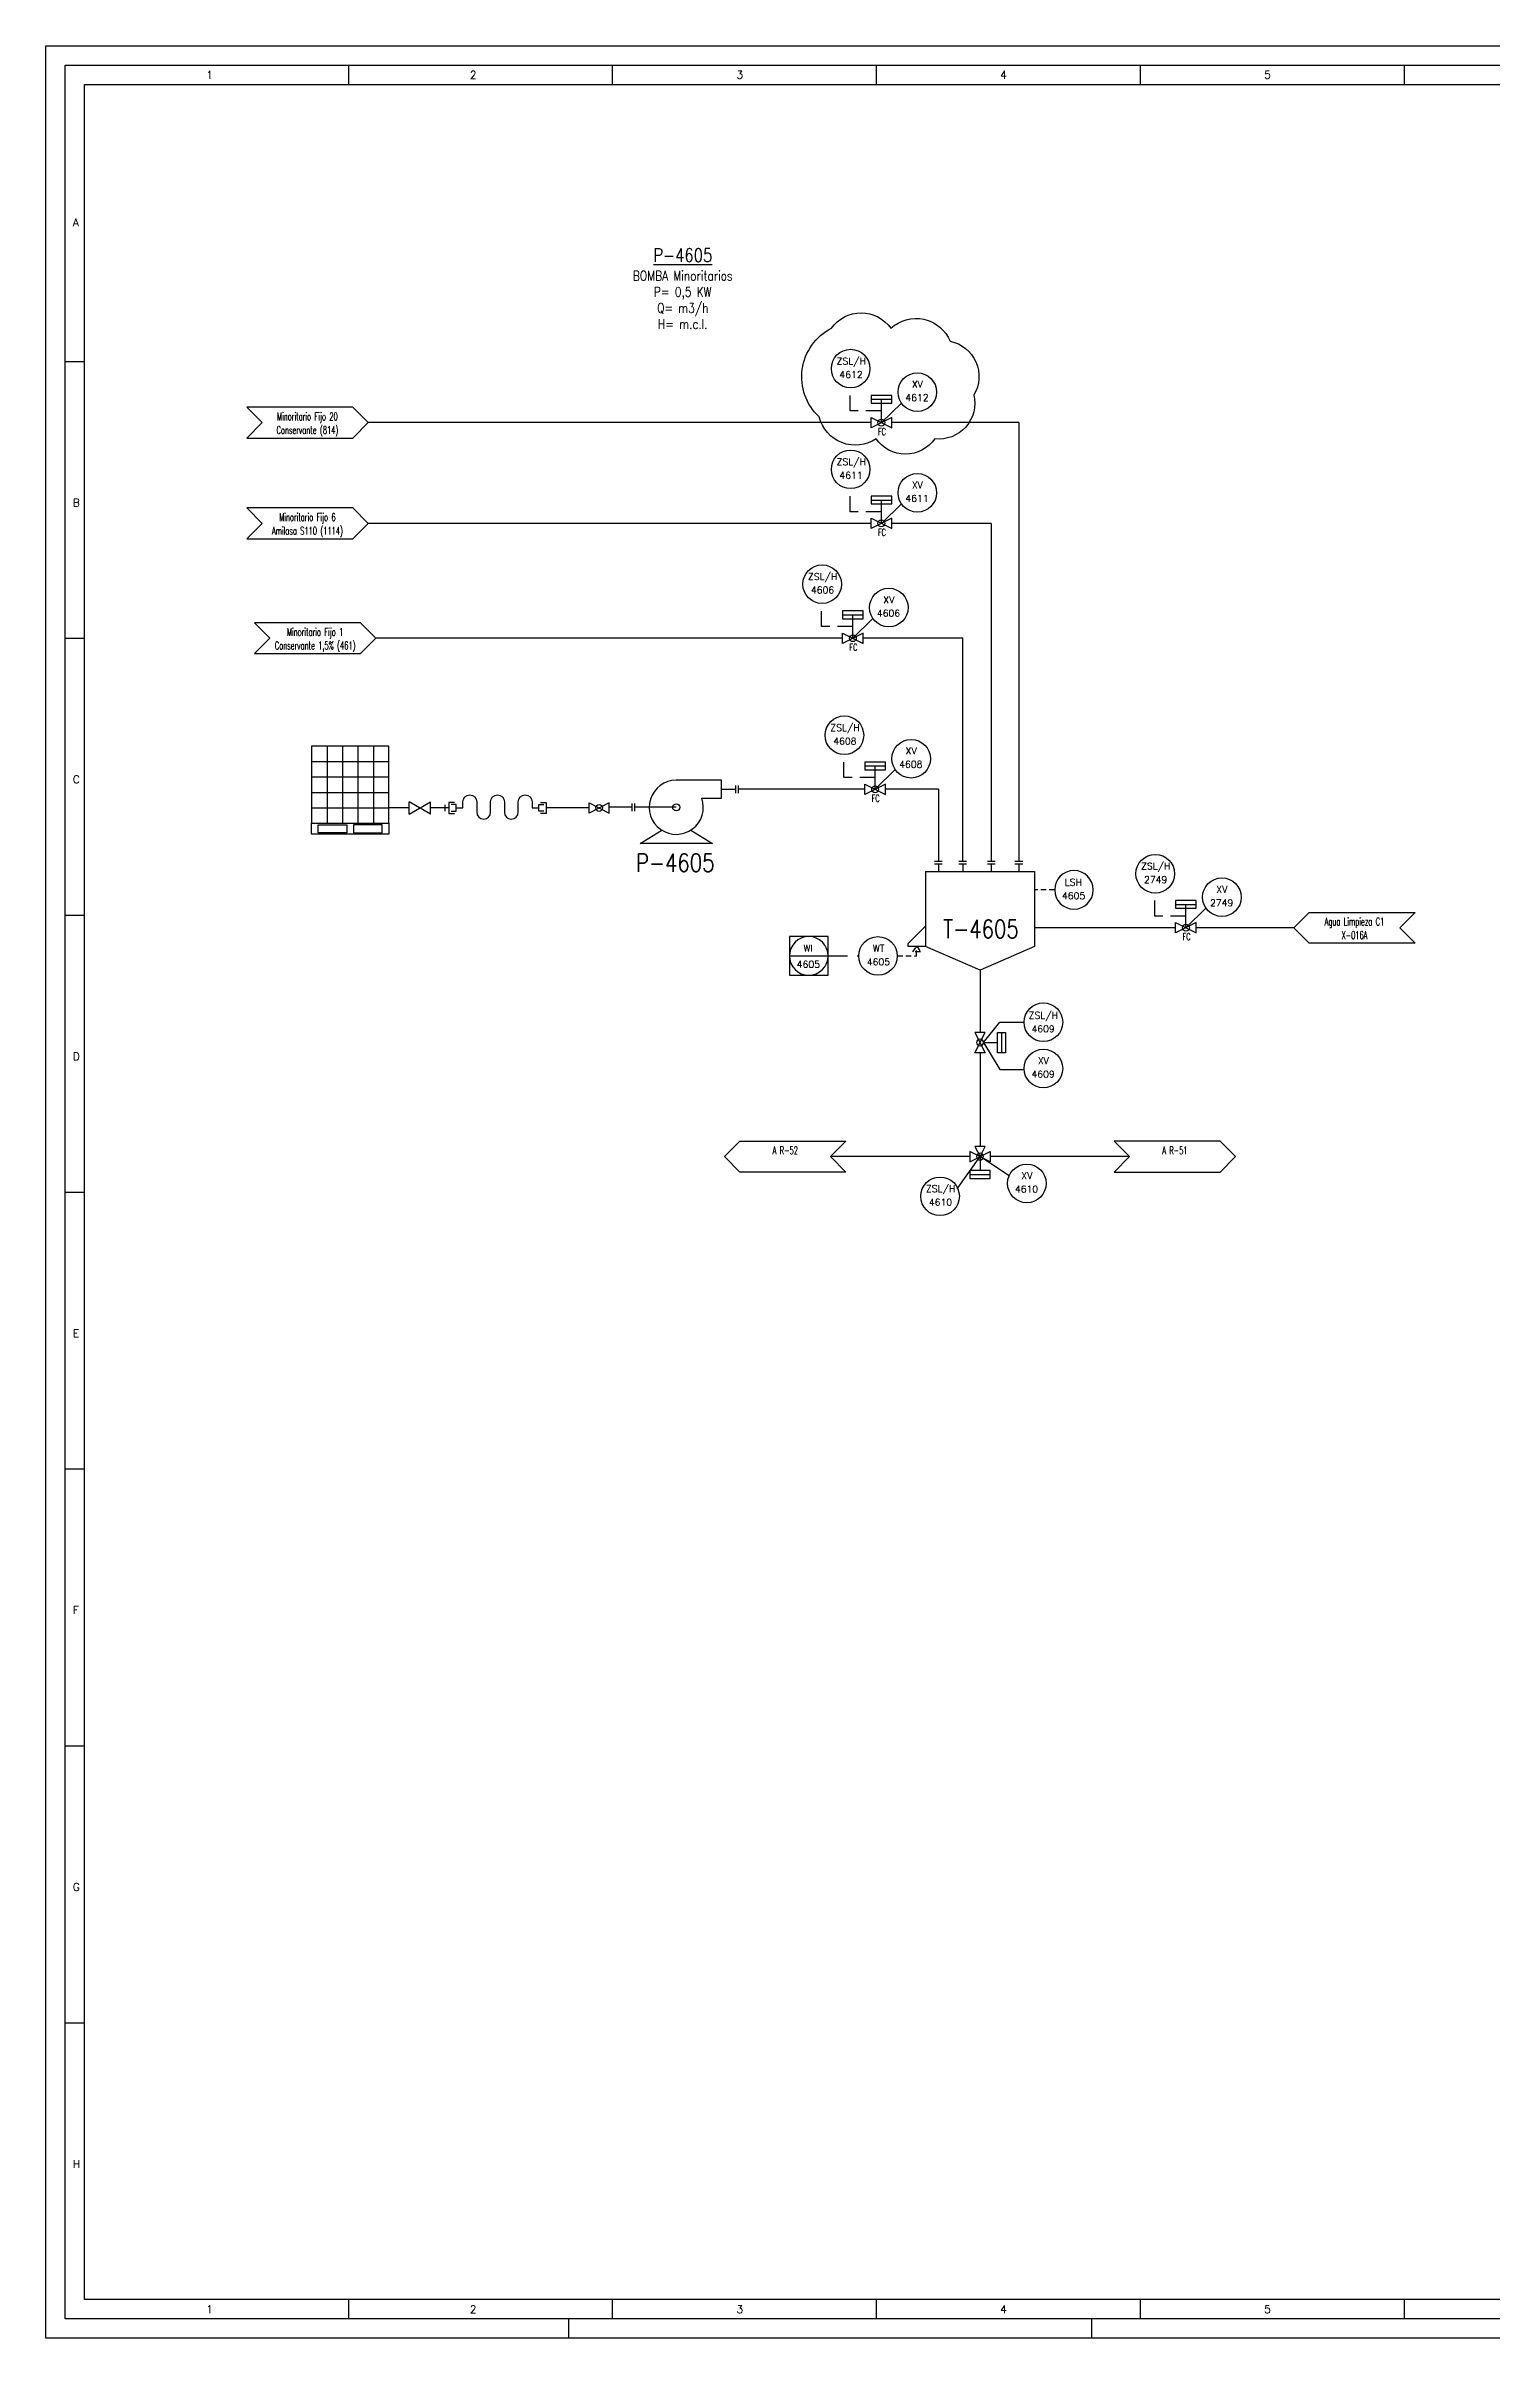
# Model space of a CAD drawing. Header units: millimetres. Extents: x 172 to 1080, y 170 to 466.
# Drawn here: x 172.3 to 359.5, y 169.8 to 466.4 of the extents above; entities that cross this region are included whole.
import ezdxf
from ezdxf.enums import TextEntityAlignment as Align

# ---------------------------------------------------------------- set-up
doc = ezdxf.new("R2010")
doc.units = ezdxf.units.MM
doc.linetypes.add('TRATT2', pattern=[1.1, 0.7, -0.4])
doc.linetypes.add('TRAZOS', pattern=[0.75, 0.5, -0.25])
for name, color, linetype in [('CAJETIN', 1, 'Continuous'), ('CONEXION INTRUMENTOS', 1, 'Continuous'), ('EQUIPOS', 5, 'Continuous'), ('FORMATO', 7, 'Continuous'), ('INSTRUMENTOS', 1, 'Continuous'), ('Señal Electrica', 1, 'TRATT2'), ('TEX', 7, 'Continuous'), ('TEX EQUIPOS', 6, 'Continuous'), ('TUBERIA', 5, 'Continuous'), ('VALVULAS Y ACCESORIOS', 1, 'Continuous')]:
    doc.layers.add(name, color=color, linetype=linetype)
doc.styles.add('PY', font='ROMANS.shx')
doc.styles.add('PY1', font='ROMANS.shx', dxfattribs={"width": 0.8})
doc.styles.add('PY3', font='ROMANS.shx', dxfattribs={"width": 0.6})
doc.linetypes.add('SEÑAL_MECANICA2', pattern='A,4.411183,["o",PY,S=4.130212,R=360,X=0,Y=-1.374288],0.588817,-0.374158,["",PY,S=2,R=360,X=0,Y=-0.688262],-2.183682', length=7.55784)

# ---------------------------------------------------------------- blocks, each defined once
blk = doc.blocks.new('SEÑAL CIR')
at = {"color": 1}
blk.add_circle((0, 5.7), 5.7, dxfattribs=at)
at = {"layer": 'INSTRUMENTOS', "linetype": 'Continuous', "style": 'PY', "flags": 4}
for p in [(0.18, 6.94), (0.13, 2.95)]:
    blk.add_attdef('---', text='', height=2, dxfattribs=at).set_placement(p, align=Align.CENTER)
blk = doc.blocks.new('SEÑAL CIRCU MARCO')
at = {"color": 1, "linetype": 'Continuous', "ltscale": 0.5}
blk.add_line((5.7, 5.7), (-5.7, 5.7), dxfattribs=at)
at = {"color": 1, "flags": 128}
blk.add_lwpolyline([(5.7, 0), (-5.7, 0), (-5.7, 11.4), (5.7, 11.4)], close=True, dxfattribs=at)
at = {"color": 1}
blk.add_circle((0, 5.7), 5.7, dxfattribs=at)
at = {"style": 'PY'}
for tag, p in [('XXX', (0.18, 7.98)), ('YYY', (0.13, 3.24))]:
    blk.add_attdef(tag, text='', height=2, dxfattribs=at).set_placement(p, align=Align.MIDDLE)
blk = doc.blocks.new('VALV GLOB-V')
at = {"layer": 'INSTRUMENTOS', "color": 1, "flags": 128}
blk.add_lwpolyline([(5.7, -1.43), (5.7, 1.43), (0, -1.43), (0, 1.43)], close=True, dxfattribs=at)
at = {"layer": 'INSTRUMENTOS', "color": 1}
blk.add_circle((2.85, 0), 0.95, dxfattribs=at)
at = {"layer": 'INSTRUMENTOS', "color": 7, "linetype": 'SEÑAL_MECANICA2', "style": 'PY'}
blk.add_attdef('REF.', text='', height=2, dxfattribs=at).set_placement((3, -3.37), align=Align.MIDDLE)
blk = doc.blocks.new('BANDERA DE FLUJO')
at = {"layer": 'TEX', "color": 1, "ltscale": 0.1, "flags": 128}
blk.add_lwpolyline([(-4, 4), (-31.46, 4), (-27.46, 0), (-31.46, -4), (-4, -4), (0, 0)], close=True, dxfattribs=at)
at = {"layer": 'TEX', "style": 'PY1', "width": 0.8}
for tag, p in [('ETIQUETA-LINEA-1', (-15.73, 0.61)), ('ETIQUETA-LINEA-2', (-15.73, -2.91))]:
    blk.add_attdef(tag, text='', height=2, dxfattribs=at).set_placement(p, align=Align.CENTER)
blk = doc.blocks.new('BOMBA CENTRIFUGA')
at = {"layer": 'EQUIPOS', "linetype": 'Continuous'}
for p, q in [((11.4, 0), (0.67, 0)), ((23.07, 4.67), (26.8, 4.67))]:
    blk.add_line(p, q, dxfattribs=at)
blk.add_lwpolyline([(23.07, 7), (11.4, 7, 3.146264), (18, 2.33), (23.07, 2.33)], format="xyb", close=True, dxfattribs=at)
blk.add_lwpolyline([(15.18, -5.89), (20.73, -9.33), (2.07, -9.33), (7.62, -5.89)], dxfattribs=at)
blk.add_circle((11.4, 0), 0.933, dxfattribs=at)
at = {"layer": 'VALVULAS Y ACCESORIOS'}
for p, q in [((0, -1), (0, 1)), ((0.67, -1), (0.67, 1)), ((26.8, 3.67), (26.8, 5.67)), ((27.47, 3.67), (27.47, 5.67))]:
    blk.add_line(p, q, dxfattribs=at)
at = {"layer": 'TEX EQUIPOS', "linetype": 'Continuous', "style": 'PY1', "width": 0.8}
blk.add_attdef('REF_EQUIPO', text='', height=3, dxfattribs=at).set_placement((11.4, -12.69), align=Align.MIDDLE_CENTER)
blk = doc.blocks.new('MARCO-A1')
at = {"layer": 'FORMATO', "color": 5}
for p, q in [((78.42, 589), (78.42, 584)), ((146.83, 589), (146.83, 584)), ((215.25, 589), (215.25, 584)), ((283.67, 589), (283.67, 584)), ((352.08, 589), (352.08, 584)), ((5, 512.25), (10, 512.25)), ((5, 440.5), (10, 440.5)), ((5, 368.75), (10, 368.75)), ((5, 297), (10, 297)), ((5, 225.25), (10, 225.25)), ((5, 153.5), (10, 153.5)), ((5, 81.75), (10, 81.75)), ((78.42, 10), (78.42, 5)), ((146.83, 10), (146.83, 5)), ((215.25, 10), (215.25, 5)), ((283.67, 10), (283.67, 5)), ((352.08, 10), (352.08, 5))]:
    blk.add_line(p, q, dxfattribs=at)
at = {"layer": 'FORMATO', "color": 1, "linetype": 'Continuous'}
for p, q in [((135.5, 5), (135.5, 0)), ((271, 5), (271, 0))]:
    blk.add_line(p, q, dxfattribs=at)
at = {"layer": 'FORMATO', "color": 1}
blk.add_lwpolyline([(0, 594), (841, 594), (841, 0), (0, 0)], close=True, dxfattribs=at)
at = {"layer": 'FORMATO', "color": 5}
blk.add_lwpolyline([(5, 589), (836, 589), (836, 5), (5, 5)], close=True, dxfattribs=at)
at = {"layer": 'FORMATO', "color": 8, "linetype": 'Continuous'}
blk.add_lwpolyline([(10, 584), (831, 584), (831, 10), (10, 10)], close=True, dxfattribs=at)
at = {"layer": 'FORMATO', "color": 1, "style": 'PY'}
for s, p in [('1', (41.52, 585.5)), ('2', (109.93, 585.5)), ('3', (178.99, 585.5)), ('4', (247.4, 585.5)), ('5', (315.82, 585.5)), ('A', (7, 547.25)), ('B', (7, 474.67)), ('C', (7, 402.92)), ('D', (7, 331.17)), ('E', (7, 259.42)), ('F', (7, 187.67)), ('G', (7, 115.92)), ('H', (7, 44.17)), ('1', (41.52, 6.5)), ('2', (109.93, 6.5)), ('3', (178.99, 6.5)), ('4', (247.4, 6.5)), ('5', (315.82, 6.5))]:
    blk.add_text(s, height=2, dxfattribs=at).set_placement(p)

msp = doc.modelspace()

# ---------------------------------------------------------------- linework, layer by layer
at = {"color": 1}
for p, q in [((280.44, 417.67), (283.03, 420.21)), ((280.44, 404.64), (283.03, 407.18)), ((276.75, 389.78), (279.34, 392.33)), ((279.64, 370.23), (282.22, 372.77)), ((222.05, 367.02), (219.29, 368.61)), ((219.29, 367.02), (222.05, 368.61)), ((219.29, 367.02), (219.29, 368.61)), ((222.05, 367.02), (222.05, 368.61)), ((223.97, 367.39), (223.97, 368.23)), ((219.29, 367.82), (216.66, 367.82)), ((224.43, 367.81), (222.05, 367.81)), ((242.59, 367.81), (237.06, 367.81)), ((319.87, 352.3), (322.46, 354.85)), ((283.87, 350.24), (283.87, 349.92)), ((293.64, 337.46), (295.77, 340.08)), ((295.77, 340.08), (298.91, 340.08)), ((295.97, 338.76), (295.97, 336.13)), ((295.97, 338.76), (295.97, 336.13)), ((293.64, 337.46), (295.77, 333.95)), ((293.65, 337.45), (295.45, 337.45)), ((295.77, 333.95), (298.91, 333.95)), ((290.23, 318.53), (293.21, 322.69)), ((296.9, 320.25), (293.21, 322.69))]:
    msp.add_line(p, q, dxfattribs=at)
at = {"color": 5}
for p, q in [((279.11, 417.67), (214.01, 417.67)), ((298.23, 417.7), (281.77, 417.67)), ((298.23, 417.7), (298.23, 360.93)), ((279.11, 404.64), (214.01, 404.64)), ((294.66, 404.64), (281.77, 404.64)), ((294.66, 404.64), (294.66, 360.93)), ((275.41, 389.78), (215.01, 389.78)), ((290.97, 389.78), (278.08, 389.78)), ((290.97, 360.93), (290.97, 389.78)), ((248.19, 367.89), (245.22, 367.89)), ((278.3, 370.23), (261.92, 370.23)), ((287.82, 370.23), (280.97, 370.23)), ((287.82, 370.23), (287.82, 360.93)), ((318.53, 352.3), (300.26, 352.3)), ((333.81, 352.3), (321.2, 352.3)), ((293.21, 346.81), (293.21, 338.77)), ((293.21, 336.14), (293.21, 324.01)), ((291.89, 322.69), (273.85, 322.69)), ((312.56, 322.69), (294.52, 322.69))]:
    msp.add_line(p, q, dxfattribs=at)
for p, q in [((206.66, 373.82), (216.66, 373.82)), ((208.68, 375.82), (208.68, 365.82)), ((210.68, 375.82), (210.68, 365.82)), ((212.68, 375.82), (212.68, 365.82)), ((214.68, 375.82), (214.68, 365.82)), ((206.66, 371.82), (216.66, 371.82)), ((206.66, 369.82), (216.66, 369.82)), ((206.66, 367.82), (216.66, 367.82))]:
    msp.add_line(p, q)
at = {"color": 3}
msp.add_lwpolyline([(273.97, 429.89, -0.520567), (281.66, 429.89, -0.520567), (289.35, 428.2, -0.520567), (292.4, 421.26, -0.520567), (287.35, 415.58, -0.520567), (279.76, 415.58, -0.520567), (272.39, 418.42, -0.520567)], format="xyb", close=True, dxfattribs=at)
for points in [[(206.66, 365.82), (216.66, 365.82), (216.66, 375.82), (206.66, 375.82)], [(206.66, 365.82), (216.66, 365.82), (216.66, 364.42), (206.66, 364.42)], [(207.51, 365.64), (211.25, 365.64), (211.25, 364.6), (207.51, 364.6)], [(215.83, 365.64), (212.09, 365.64), (212.09, 364.6), (215.83, 364.6)]]:
    msp.add_lwpolyline(points, close=True)
at = {"color": 1, "flags": 128}
for points in [[(225.18, 368.52), (224.43, 368.52), (224.43, 367.09), (225.18, 367.09)], [(236.31, 368.52), (237.06, 368.52), (237.06, 367.09), (236.31, 367.09)]]:
    msp.add_lwpolyline(points, dxfattribs=at)
at = {"color": 1}
msp.add_lwpolyline([(295.45, 338.76), (296.49, 338.76), (296.49, 336.13), (295.45, 336.13)], close=True, dxfattribs=at)
msp.add_lwpolyline([(295.45, 338.76), (296.49, 338.76), (296.49, 336.13), (295.45, 336.13)], close=True, dxfattribs=at)
at = {"layer": 'CAJETIN', "color": 1, "linetype": 'TRAZOS', "ltscale": 4}
for p, q in [((276.4, 419.18), (276.4, 422.16)), ((280.44, 419.18), (276.4, 419.18)), ((276.4, 406.15), (276.4, 409.13)), ((280.44, 406.15), (276.4, 406.15)), ((272.7, 391.29), (272.7, 394.27)), ((276.75, 391.29), (272.7, 391.29)), ((275.59, 371.74), (275.59, 374.72)), ((279.64, 371.74), (275.59, 371.74)), ((315.82, 353.82), (315.82, 356.79)), ((319.87, 353.82), (315.82, 353.82))]:
    msp.add_line(p, q, dxfattribs=at)
at = {"layer": 'CAJETIN', "color": 1, "linetype": 'TRAZOS', "ltscale": 5}
msp.add_line((273.54, 348.66), (277.5, 348.66), dxfattribs=at)
at = {"layer": 'CONEXION INTRUMENTOS', "linetype": 'Continuous'}
for p, q in [((293.21, 322.69), (293.21, 320.89)), ((291.89, 320.37), (294.52, 320.37)), ((291.89, 320.37), (294.52, 320.37))]:
    msp.add_line(p, q, dxfattribs=at)
msp.add_lwpolyline([(291.89, 320.89), (291.89, 319.85), (294.52, 319.85), (294.52, 320.89)], close=True, dxfattribs=at)
msp.add_lwpolyline([(291.89, 320.89), (291.89, 319.85), (294.52, 319.85), (294.52, 320.89)], close=True, dxfattribs=at)
at = {"layer": 'EQUIPOS', "color": 1}
for p, q in [((286.15, 359.6), (286.15, 349.9)), ((286.15, 359.6), (300.26, 359.6)), ((300.26, 359.6), (300.26, 349.9)), ((283.87, 350.24), (286.15, 352.5)), ((283.87, 349.92), (286.15, 349.92)), ((293.21, 346.81), (286.15, 349.9)), ((300.26, 349.9), (293.21, 346.81))]:
    msp.add_line(p, q, dxfattribs=at)
at = {"layer": 'EQUIPOS', "color": 1, "ltscale": 0.1}
for p, q in [((287.32, 360.93), (288.32, 360.93)), ((290.47, 360.93), (291.47, 360.93)), ((294.16, 360.93), (295.16, 360.93)), ((297.73, 360.93), (298.73, 360.93))]:
    msp.add_line(p, q, dxfattribs=at)
at = {"layer": 'EQUIPOS', "linetype": 'Continuous'}
for p, q in [((287.82, 360.59), (287.82, 359.6)), ((290.97, 360.59), (290.97, 359.6)), ((294.66, 360.59), (294.66, 359.6)), ((298.23, 360.59), (298.23, 359.6))]:
    msp.add_line(p, q, dxfattribs=at)
at = {"layer": 'INSTRUMENTOS', "color": 1, "ltscale": 0.1, "flags": 128}
for points in [[(224.76, 367.38), (225.41, 367.38), (225.41, 368.25), (224.76, 368.25)], [(236.73, 367.38), (236.08, 367.38), (236.08, 368.25), (236.73, 368.25)]]:
    msp.add_lwpolyline(points, dxfattribs=at)
at = {"layer": 'INSTRUMENTOS', "color": 1}
msp.add_lwpolyline([(293.87, 324.01), (292.55, 324.01), (293.21, 322.69), (293.21, 322.69)], close=True, dxfattribs=at)
at = {"layer": 'Señal Electrica'}
msp.add_line((302.87, 357.21), (300.26, 357.21), dxfattribs=at)
at = {"layer": 'Señal Electrica', "color": 1}
for p, q in [((282.5, 348.66), (285, 348.65)), ((284.52, 349.17), (285.01, 349.92)), ((285.51, 349.17), (284.52, 349.17)), ((285, 348.65), (285.01, 349.92)), ((285.01, 349.92), (285.51, 349.17))]:
    msp.add_line(p, q, dxfattribs=at)
at = {"layer": 'TUBERIA', "color": 5, "linetype": 'Continuous', "flags": 128}
msp.add_lwpolyline([(225.41, 367.81), (226.26, 367.81), (226.26, 368.61, -1), (228.06, 368.61), (228.06, 367.27, 1), (229.85, 367.27), (229.85, 368.61, -1), (231.64, 368.61), (231.64, 367.27, 1), (233.43, 367.27), (233.43, 368.61, -1), (235.23, 368.61), (235.23, 367.81), (236.08, 367.81)], format="xyb", dxfattribs=at)
at = {"layer": 'VALVULAS Y ACCESORIOS'}
for p, q in [((279.11, 420.69), (281.77, 420.69)), ((280.44, 417.67), (280.44, 420.69)), ((279.11, 407.66), (281.77, 407.66)), ((280.44, 404.64), (280.44, 407.66)), ((275.41, 392.8), (278.08, 392.8)), ((276.75, 389.78), (276.75, 392.8)), ((278.3, 373.25), (280.97, 373.25)), ((279.64, 370.23), (279.64, 373.25)), ((318.53, 355.33), (321.2, 355.33)), ((319.87, 352.3), (319.87, 355.33))]:
    msp.add_line(p, q, dxfattribs=at)
at = {"layer": 'VALVULAS Y ACCESORIOS', "ltscale": 0.1}
for p, q in [((287.32, 360.59), (288.32, 360.59)), ((290.47, 360.59), (291.47, 360.59)), ((294.16, 360.59), (295.16, 360.59)), ((297.73, 360.59), (298.73, 360.59))]:
    msp.add_line(p, q, dxfattribs=at)
at = {"layer": 'VALVULAS Y ACCESORIOS', "flags": 128}
for points in [[(279.11, 421.19), (279.11, 420.19), (281.77, 420.19), (281.77, 421.19)], [(279.11, 408.16), (279.11, 407.16), (281.77, 407.16), (281.77, 408.16)], [(275.41, 393.3), (275.41, 392.3), (278.08, 392.3), (278.08, 393.3)], [(278.3, 373.75), (278.3, 372.75), (280.97, 372.75), (280.97, 373.75)], [(318.53, 355.83), (318.53, 354.83), (321.2, 354.83), (321.2, 355.83)]]:
    msp.add_lwpolyline(points, close=True, dxfattribs=at)

# ---------------------------------------------------------------- block references
at = {"xscale": 0.499409123998651, "yscale": 0.499409123998651, "zscale": 0.499409123998651}
msp.add_blockref('MARCO-A1', (172.28, 169.78), dxfattribs=at)
at = {"linetype": 'Continuous'}
ref = msp.add_blockref('SEÑAL CIR', (276.46, 422.16), dxfattribs=dict(at, xscale=0.4385500000000775, yscale=0.4385500000000775, zscale=0.4385500000000775))
ref.add_attrib('---', 'ZSL/H', dxfattribs={"layer": 'INSTRUMENTOS', "color": 7, "linetype": 'Continuous', "height": 0.877, "style": 'PY'}).set_placement((276.54, 425.2), align=Align.CENTER)
ref.add_attrib('---', '4612', dxfattribs={"layer": 'INSTRUMENTOS', "color": 7, "linetype": 'Continuous', "height": 0.877, "style": 'PY'}).set_placement((276.51, 423.45), align=Align.CENTER)
ref = msp.add_blockref('SEÑAL CIR', (285.09, 419.12), dxfattribs=dict(at, xscale=0.4385500000000775, yscale=0.4385500000000775, zscale=0.4385500000000775))
ref.add_attrib('---', 'XV', dxfattribs={"layer": 'INSTRUMENTOS', "color": 7, "linetype": 'Continuous', "height": 0.877, "style": 'PY'}).set_placement((285.09, 422.2), align=Align.CENTER)
ref.add_attrib('---', '4612', dxfattribs={"layer": 'INSTRUMENTOS', "color": 7, "linetype": 'Continuous', "height": 0.877, "style": 'PY'}).set_placement((285.05, 420.46), align=Align.CENTER)
ref = msp.add_blockref('BANDERA DE FLUJO', (214.01, 417.67), dxfattribs=dict(xscale=0.5, yscale=0.5, zscale=0.5))
ref.add_attrib('ETIQUETA-LINEA-1', 'Minoritario Fijo 20', dxfattribs={"layer": 'TEX', "height": 1, "style": 'PY1', "width": 0.6}).set_placement((206.14, 417.97), align=Align.CENTER)
ref.add_attrib('ETIQUETA-LINEA-2', 'Conservante (814)', dxfattribs={"layer": 'TEX', "height": 1, "style": 'PY1', "width": 0.6}).set_placement((206.14, 416.21), align=Align.CENTER)
ref = msp.add_blockref('VALV GLOB-V', (279.11, 417.67), dxfattribs=dict(at, xscale=0.467836491227672, yscale=0.467836491227672, zscale=0.467836491227672))
ref.add_attrib('REF.', 'FC', dxfattribs={"layer": 'INSTRUMENTOS', "color": 7, "linetype": 'SEÑAL_MECANICA2', "height": 0.889, "style": 'PY3', "width": 0.6}).set_placement((280.51, 416.5), align=Align.MIDDLE)
ref = msp.add_blockref('SEÑAL CIR', (276.46, 409.13), dxfattribs=dict(at, xscale=0.4385500000000775, yscale=0.4385500000000775, zscale=0.4385500000000775))
ref.add_attrib('---', 'ZSL/H', dxfattribs={"layer": 'INSTRUMENTOS', "color": 7, "linetype": 'Continuous', "height": 0.877, "style": 'PY'}).set_placement((276.54, 412.17), align=Align.CENTER)
ref.add_attrib('---', '4611', dxfattribs={"layer": 'INSTRUMENTOS', "color": 7, "linetype": 'Continuous', "height": 0.877, "style": 'PY'}).set_placement((276.51, 410.42), align=Align.CENTER)
ref = msp.add_blockref('SEÑAL CIR', (285.09, 406.09), dxfattribs=dict(at, xscale=0.4385500000000775, yscale=0.4385500000000775, zscale=0.4385500000000775))
ref.add_attrib('---', 'XV', dxfattribs={"layer": 'INSTRUMENTOS', "color": 7, "linetype": 'Continuous', "height": 0.877, "style": 'PY'}).set_placement((285.09, 409.17), align=Align.CENTER)
ref.add_attrib('---', '4611', dxfattribs={"layer": 'INSTRUMENTOS', "color": 7, "linetype": 'Continuous', "height": 0.877, "style": 'PY'}).set_placement((285.05, 407.43), align=Align.CENTER)
ref = msp.add_blockref('BANDERA DE FLUJO', (214.01, 404.64), dxfattribs=dict(xscale=0.5, yscale=0.5, zscale=0.5))
ref.add_attrib('ETIQUETA-LINEA-1', 'Minoritario Fijo 6', dxfattribs={"layer": 'TEX', "height": 1, "style": 'PY1', "width": 0.6}).set_placement((206.14, 404.94), align=Align.CENTER)
ref.add_attrib('ETIQUETA-LINEA-2', 'Amilasa S110 (1114)', dxfattribs={"layer": 'TEX', "height": 1, "style": 'PY1', "width": 0.6}).set_placement((206.14, 403.18), align=Align.CENTER)
ref = msp.add_blockref('VALV GLOB-V', (279.11, 404.64), dxfattribs=dict(at, xscale=0.467836491227672, yscale=0.467836491227672, zscale=0.467836491227672))
ref.add_attrib('REF.', 'FC', dxfattribs={"layer": 'INSTRUMENTOS', "color": 7, "linetype": 'SEÑAL_MECANICA2', "height": 0.889, "style": 'PY3', "width": 0.6}).set_placement((280.51, 403.47), align=Align.MIDDLE)
ref = msp.add_blockref('SEÑAL CIR', (272.77, 394.27), dxfattribs=dict(at, xscale=0.4385500000000775, yscale=0.4385500000000775, zscale=0.4385500000000775))
ref.add_attrib('---', 'ZSL/H', dxfattribs={"layer": 'INSTRUMENTOS', "color": 7, "linetype": 'Continuous', "height": 0.877, "style": 'PY'}).set_placement((272.84, 397.31), align=Align.CENTER)
ref.add_attrib('---', '4606', dxfattribs={"layer": 'INSTRUMENTOS', "color": 7, "linetype": 'Continuous', "height": 0.877, "style": 'PY'}).set_placement((272.82, 395.57), align=Align.CENTER)
ref = msp.add_blockref('SEÑAL CIR', (281.4, 391.24), dxfattribs=dict(at, xscale=0.4385500000000775, yscale=0.4385500000000775, zscale=0.4385500000000775))
ref.add_attrib('---', 'XV', dxfattribs={"layer": 'INSTRUMENTOS', "color": 7, "linetype": 'Continuous', "height": 0.877, "style": 'PY'}).set_placement((281.4, 394.31), align=Align.CENTER)
ref.add_attrib('---', '4606', dxfattribs={"layer": 'INSTRUMENTOS', "color": 7, "linetype": 'Continuous', "height": 0.877, "style": 'PY'}).set_placement((281.36, 392.57), align=Align.CENTER)
ref = msp.add_blockref('BANDERA DE FLUJO', (215.01, 389.78), dxfattribs=dict(xscale=0.5, yscale=0.5, zscale=0.5))
ref.add_attrib('ETIQUETA-LINEA-1', 'Minoritario Fijo 1', dxfattribs={"layer": 'TEX', "height": 1, "style": 'PY1', "width": 0.6}).set_placement((207.14, 390.09), align=Align.CENTER)
ref.add_attrib('ETIQUETA-LINEA-2', 'Conservante 1,5% (461)', dxfattribs={"layer": 'TEX', "height": 1, "style": 'PY1', "width": 0.6}).set_placement((207.14, 388.33), align=Align.CENTER)
ref = msp.add_blockref('VALV GLOB-V', (275.41, 389.78), dxfattribs=dict(at, xscale=0.467836491227672, yscale=0.467836491227672, zscale=0.467836491227672))
ref.add_attrib('REF.', 'FC', dxfattribs={"layer": 'INSTRUMENTOS', "color": 7, "linetype": 'SEÑAL_MECANICA2', "height": 0.889, "style": 'PY3', "width": 0.6}).set_placement((276.82, 388.61), align=Align.MIDDLE)
ref = msp.add_blockref('SEÑAL CIR', (275.65, 374.72), dxfattribs=dict(at, xscale=0.4385500000000775, yscale=0.4385500000000775, zscale=0.4385500000000775))
ref.add_attrib('---', 'ZSL/H', dxfattribs={"layer": 'INSTRUMENTOS', "color": 7, "linetype": 'Continuous', "height": 0.877, "style": 'PY'}).set_placement((275.73, 377.76), align=Align.CENTER)
ref.add_attrib('---', '4608', dxfattribs={"layer": 'INSTRUMENTOS', "color": 7, "linetype": 'Continuous', "height": 0.877, "style": 'PY'}).set_placement((275.71, 376.01), align=Align.CENTER)
ref = msp.add_blockref('SEÑAL CIR', (284.29, 371.68), dxfattribs=dict(at, xscale=0.4385500000000775, yscale=0.4385500000000775, zscale=0.4385500000000775))
ref.add_attrib('---', 'XV', dxfattribs={"layer": 'INSTRUMENTOS', "color": 7, "linetype": 'Continuous', "height": 0.877, "style": 'PY'}).set_placement((284.29, 374.76), align=Align.CENTER)
ref.add_attrib('---', '4608', dxfattribs={"layer": 'INSTRUMENTOS', "color": 7, "linetype": 'Continuous', "height": 0.877, "style": 'PY'}).set_placement((284.25, 373.01), align=Align.CENTER)
for name, p, xscale, yscale, zscale in [('BOMBA CENTRIFUGA', (248.19, 367.89), 0.5, 0.5, 0.5), ('VALV GLOB-V', (242.59, 367.81), 0.4616315789471628, 0.4616315789471628, 0.4616315789471628)]:
    msp.add_blockref(name, p, dxfattribs=dict(at, xscale=xscale, yscale=yscale, zscale=zscale))
ref = msp.add_blockref('VALV GLOB-V', (278.3, 370.23), dxfattribs=dict(at, xscale=0.467836491227672, yscale=0.467836491227672, zscale=0.467836491227672))
ref.add_attrib('REF.', 'FC', dxfattribs={"layer": 'INSTRUMENTOS', "color": 7, "linetype": 'SEÑAL_MECANICA2', "height": 0.889, "style": 'PY3', "width": 0.6}).set_placement((279.7, 369.06), align=Align.MIDDLE)
ref = msp.add_blockref('SEÑAL CIR', (305.37, 354.71), dxfattribs=dict(at, xscale=-0.4385499999999638, yscale=0.4385499999999638, zscale=0.43855))
ref.add_attrib('---', 'LSH', dxfattribs={"layer": 'INSTRUMENTOS', "color": 7, "linetype": 'Continuous', "height": 0.877, "style": 'PY'}).set_placement((305.29, 357.75), align=Align.CENTER)
ref.add_attrib('---', '4605', dxfattribs={"layer": 'INSTRUMENTOS', "color": 7, "linetype": 'Continuous', "height": 0.877, "style": 'PY'}).set_placement((305.32, 356.01), align=Align.CENTER)
ref = msp.add_blockref('SEÑAL CIR', (315.89, 356.79), dxfattribs=dict(at, xscale=0.4385500000000775, yscale=0.4385500000000775, zscale=0.4385500000000775))
ref.add_attrib('---', 'ZSL/H', dxfattribs={"layer": 'INSTRUMENTOS', "color": 7, "linetype": 'Continuous', "height": 0.877, "style": 'PY'}).set_placement((315.96, 359.84), align=Align.CENTER)
ref.add_attrib('---', '2749', dxfattribs={"layer": 'INSTRUMENTOS', "color": 7, "linetype": 'Continuous', "height": 0.877, "style": 'PY'}).set_placement((315.94, 358.09), align=Align.CENTER)
ref = msp.add_blockref('SEÑAL CIR', (324.52, 353.76), dxfattribs=dict(at, xscale=0.4385500000000775, yscale=0.4385500000000775, zscale=0.4385500000000775))
ref.add_attrib('---', 'XV', dxfattribs={"layer": 'INSTRUMENTOS', "color": 7, "linetype": 'Continuous', "height": 0.877, "style": 'PY'}).set_placement((324.52, 356.84), align=Align.CENTER)
ref.add_attrib('---', '2749', dxfattribs={"layer": 'INSTRUMENTOS', "color": 7, "linetype": 'Continuous', "height": 0.877, "style": 'PY'}).set_placement((324.48, 355.09), align=Align.CENTER)
ref = msp.add_blockref('BANDERA DE FLUJO', (333.81, 352.3), dxfattribs=dict(xscale=-0.5, yscale=0.5, zscale=0.5))
ref.add_attrib('ETIQUETA-LINEA-1', 'Agua Limpieza C1', dxfattribs={"layer": 'TEX', "height": 1, "style": 'PY1', "width": 0.6}).set_placement((341.68, 352.61), align=Align.CENTER)
ref.add_attrib('ETIQUETA-LINEA-2', 'X-016A', dxfattribs={"layer": 'TEX', "height": 1, "style": 'PY1', "width": 0.6}).set_placement((341.68, 350.85), align=Align.CENTER)
ref = msp.add_blockref('SEÑAL CIRCU MARCO', (271.04, 346.16), dxfattribs=dict(xscale=-0.4388942067954531, yscale=0.4388942067953394, zscale=0.4388942067954089))
ref.add_attrib('XXX', 'WI', dxfattribs={"height": 0.878, "style": 'PY'}).set_placement((270.96, 349.66), align=Align.MIDDLE)
ref.add_attrib('YYY', '4605', dxfattribs={"height": 0.878, "style": 'PY'}).set_placement((270.99, 347.58), align=Align.MIDDLE)
ref = msp.add_blockref('SEÑAL CIR', (280, 346.16), dxfattribs=dict(at, xscale=0.4385499999999638, yscale=0.4385499999999638, zscale=0.4385499999999638))
ref.add_attrib('---', 'WT', dxfattribs={"layer": 'INSTRUMENTOS', "color": 7, "linetype": 'Continuous', "height": 0.877, "style": 'PY'}).set_placement((280.08, 349.2), align=Align.CENTER)
ref.add_attrib('---', '4605', dxfattribs={"layer": 'INSTRUMENTOS', "color": 7, "linetype": 'Continuous', "height": 0.877, "style": 'PY'}).set_placement((280.06, 347.45), align=Align.CENTER)
ref = msp.add_blockref('VALV GLOB-V', (318.53, 352.3), dxfattribs=dict(at, xscale=0.467836491227672, yscale=0.467836491227672, zscale=0.467836491227672))
ref.add_attrib('REF.', 'FC', dxfattribs={"layer": 'INSTRUMENTOS', "color": 7, "linetype": 'SEÑAL_MECANICA2', "height": 0.889, "style": 'PY3', "width": 0.6}).set_placement((319.94, 351.14), align=Align.MIDDLE)
at = {"color": 1, "linetype": 'Continuous'}
ref = msp.add_blockref('SEÑAL CIR', (301.41, 337.58), dxfattribs=dict(at, xscale=0.4385500000000775, yscale=0.4385500000000775, zscale=0.4385500000000775))
ref.add_attrib('---', 'ZSL/H', dxfattribs={"layer": 'INSTRUMENTOS', "color": 7, "linetype": 'Continuous', "height": 0.877, "style": 'PY'}).set_placement((301.41, 340.53), align=Align.CENTER)
ref.add_attrib('---', '4609', dxfattribs={"layer": 'INSTRUMENTOS', "color": 7, "linetype": 'Continuous', "height": 0.877, "style": 'PY'}).set_placement((301.37, 338.78), align=Align.CENTER)
at = {"linetype": 'Continuous', "xscale": -0.4616315789473902, "yscale": 0.4616315789473902, "zscale": 0.4616315789473463}
for p, rotation in [((293.21, 338.77), 90), ((291.89, 322.69), 180)]:
    msp.add_blockref('VALV GLOB-V', p, dxfattribs=dict(at, rotation=rotation))
at = {"color": 1, "linetype": 'Continuous'}
ref = msp.add_blockref('SEÑAL CIR', (301.41, 331.59), dxfattribs=dict(at, xscale=0.4385500000000775, yscale=0.4385500000000775, zscale=0.4385500000000775))
ref.add_attrib('---', 'XV', dxfattribs={"layer": 'INSTRUMENTOS', "color": 7, "linetype": 'Continuous', "height": 0.877, "style": 'PY'}).set_placement((301.41, 334.67), align=Align.CENTER)
ref.add_attrib('---', '4609', dxfattribs={"layer": 'INSTRUMENTOS', "color": 7, "linetype": 'Continuous', "height": 0.877, "style": 'PY'}).set_placement((301.37, 332.92), align=Align.CENTER)
ref = msp.add_blockref('BANDERA DE FLUJO', (260.12, 322.69), dxfattribs=dict(xscale=-0.5, yscale=0.5, zscale=0.5))
ref.add_attrib('ETIQUETA-LINEA-1', 'A R-52', dxfattribs={"layer": 'TEX', "height": 1, "style": 'PY1', "width": 0.6}).set_placement((267.99, 322.99), align=Align.CENTER)
ref = msp.add_blockref('BANDERA DE FLUJO', (326.29, 322.69), dxfattribs=dict(xscale=0.5, yscale=0.5, zscale=0.5))
ref.add_attrib('ETIQUETA-LINEA-1', 'A R-51', dxfattribs={"layer": 'TEX', "height": 1, "style": 'PY1', "width": 0.6}).set_placement((318.43, 322.99), align=Align.CENTER)
at = {"linetype": 'Continuous'}
ref = msp.add_blockref('SEÑAL CIR', (299.27, 316.72), dxfattribs=dict(at, xscale=0.4385500000000775, yscale=0.4385500000000775, zscale=0.4385500000000775))
ref.add_attrib('---', 'XV', dxfattribs={"layer": 'INSTRUMENTOS', "color": 0, "linetype": 'Continuous', "height": 0.877, "style": 'PY'}).set_placement((299.27, 319.79), align=Align.CENTER)
ref.add_attrib('---', '4610', dxfattribs={"layer": 'INSTRUMENTOS', "color": 0, "linetype": 'Continuous', "height": 0.877, "style": 'PY'}).set_placement((299.23, 318.05), align=Align.CENTER)
ref = msp.add_blockref('SEÑAL CIR', (288.03, 315.05), dxfattribs=dict(at, xscale=0.4385500000000775, yscale=0.4385500000000775, zscale=0.4385500000000775))
ref.add_attrib('---', 'ZSL/H', dxfattribs={"layer": 'INSTRUMENTOS', "color": 7, "linetype": 'Continuous', "height": 0.877, "style": 'PY'}).set_placement((288.11, 318.1), align=Align.CENTER)
ref.add_attrib('---', '4610', dxfattribs={"layer": 'INSTRUMENTOS', "color": 7, "linetype": 'Continuous', "height": 0.877, "style": 'PY'}).set_placement((288.09, 316.35), align=Align.CENTER)

# ---------------------------------------------------------------- texts
at = {"layer": 'CAJETIN', "color": 5, "linetype": 'Continuous', "insert": (254.73, 440.22), "char_height": 1.75, "width": 33.1874, "attachment_point": 2, "style": 'PY1'}
msp.add_mtext('{\\LP-4605\\P\\H0.7143x;\\l\\C7;BOMBA Minoritarios\\PP= 0,5 KW\\PQ= m3/h\\PH= m.c.l.}', dxfattribs=at)
at = {"layer": 'TEX EQUIPOS', "linetype": 'Continuous', "style": 'PY1', "width": 0.8}
for tag, p in [('P-4605', (253.75, 360.72)), ('T-4605', (293.33, 352.14))]:
    msp.add_attdef(tag, text='XXXXX', height=2.34, dxfattribs=at).set_placement(p, align=Align.MIDDLE_CENTER)

doc.saveas('drawing.dxf')
